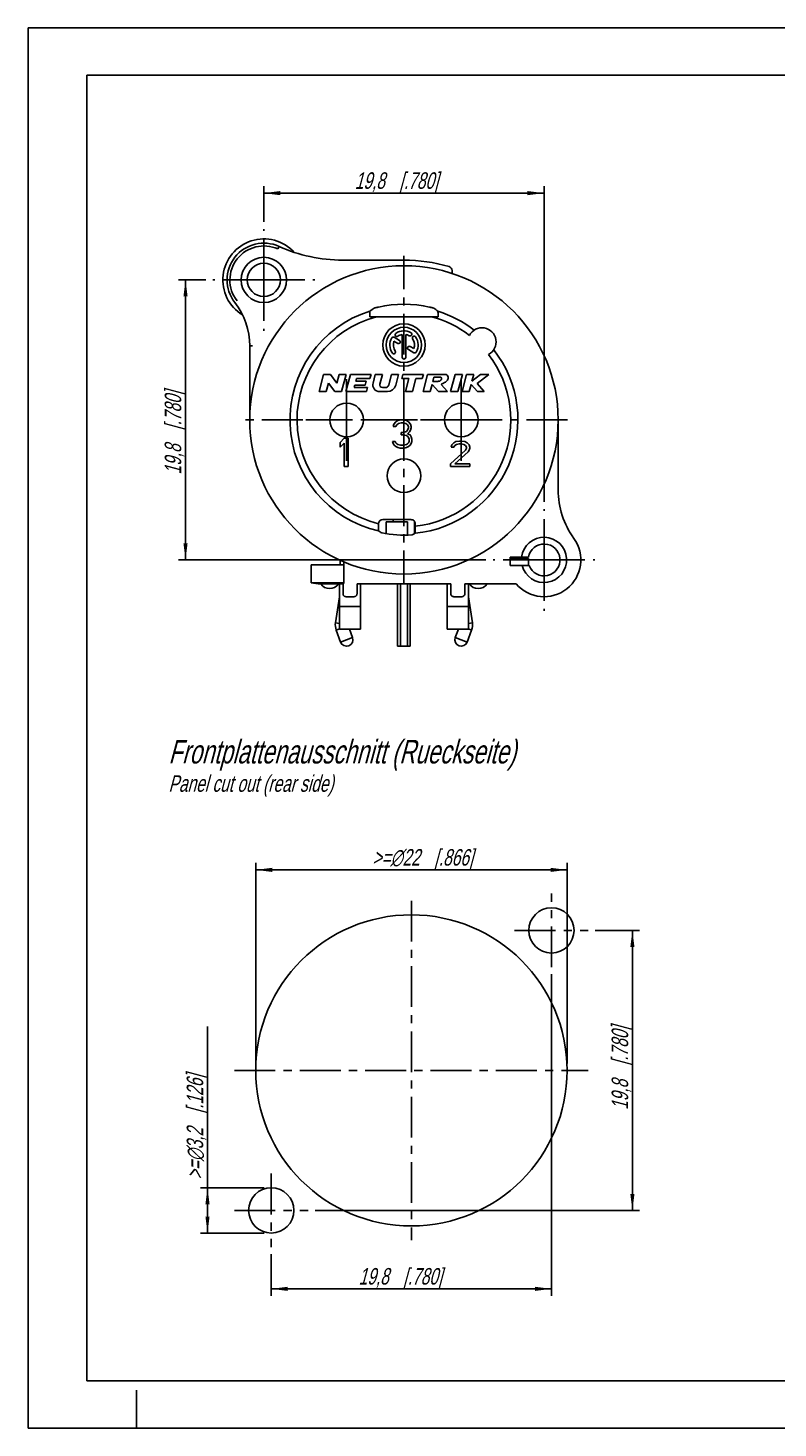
# Model space of a CAD drawing. Header units: millimetres. Extents: x 0 to 420, y 0 to 297.
# Drawn here: x 0 to 159, y 0 to 297 of the extents above; entities that cross this region are included whole.
import ezdxf

# ---------------------------------------------------------------- set-up
doc = ezdxf.new("R2010")
doc.units = ezdxf.units.MM
doc.header["$LTSCALE"] = 23.1
doc.linetypes.add('CENTER', pattern=[0.6, 0.375, -0.075, 0.075, -0.075])
doc.layers.get('0').update_dxf_attribs({"linetype": 'CONTINUOUS'})
for name, color, linetype in [('AUSFORMSCHRAEGEN', 7, 'CONTINUOUS'), ('BEZUGSACHSEN', 7, 'CONTINUOUS'), ('BOHRUNGEN', 7, 'CONTINUOUS'), ('DEFAULT_1', 7, 'CENTER'), ('RUNDUNGEN', 7, 'CONTINUOUS'), ('ZEICHNUNGSBEMASSUNGEN', 7, 'CONTINUOUS')]:
    doc.layers.add(name, color=color, linetype=linetype)
doc.styles.get("Standard").update_dxf_attribs({"font": 'txt', "width": 0.7})
doc.dimstyles.new('DIMSTYLE_1', dxfattribs={"dimtxt": 3.5, "dimasz": 3.5, "dimexe": 0.18, "dimexo": 0.0625, "dimgap": 0.09, "dimtad": 1, "dimdec": 4, "dimlfac": 0.333333, "dimdsep": 46, "dimtxsty": 'STANDARD', "dimblk": '_FILLED', "dimblk1": '_FILLED', "dimblk2": '_FILLED', "dimcen": 0.09, "dimclrt": 5, "dimadec": 0, "dimazin": 0, "dimtp": 0.2, "dimtm": 0.2, "dimtfac": 1, "dimtdec": 4, "dimtofl": 0, "dimtmove": 0, "dimatfit": 3, "dimldrblk": '_FILLED', "dimfxl": 1, "dimtolj": 1, "dimarcsym": 0})
doc.dimstyles.new('DIMSTYLE_3', dxfattribs={"dimtxt": 3.5, "dimasz": 3.5, "dimexe": 0.18, "dimexo": 0.0625, "dimgap": 0.09, "dimtad": 1, "dimdec": 4, "dimdsep": 46, "dimtxsty": 'STANDARD', "dimblk": '_FILLED', "dimblk1": '_FILLED', "dimblk2": '_FILLED', "dimcen": 0.09, "dimclrt": 5, "dimadec": 0, "dimazin": 0, "dimtp": 0.2, "dimtm": 0.2, "dimtfac": 1, "dimtdec": 4, "dimtofl": 0, "dimtmove": 0, "dimatfit": 3, "dimldrblk": '_FILLED', "dimfxl": 1, "dimtolj": 1, "dimarcsym": 0})
doc.dimstyles.new('DIMSTYLE_4', dxfattribs={"dimtxt": 3.5, "dimasz": 3.5, "dimexe": 0.18, "dimexo": 0.0625, "dimgap": 0.09, "dimtad": 1, "dimdec": 4, "dimdsep": 46, "dimtxsty": 'STANDARD', "dimblk": '_FILLED', "dimblk1": '_FILLED', "dimblk2": '_FILLED', "dimcen": 0.09, "dimclrt": 5, "dimadec": 0, "dimazin": 0, "dimtp": 0.1, "dimtm": 0.1, "dimtfac": 1, "dimtdec": 4, "dimtofl": 0, "dimtmove": 0, "dimatfit": 3, "dimldrblk": '_FILLED', "dimfxl": 1, "dimtolj": 1, "dimarcsym": 0})

# ---------------------------------------------------------------- blocks, each defined once
blk = doc.blocks.new('_FILLED')
at = {"color": 0, "linetype": 'BYBLOCK'}
blk.add_solid([(0, 0), (-1, 0.125), (-1, -0.125)], dxfattribs=at)
blk = doc.blocks.new('*D0')
at = {"layer": 'ZEICHNUNGSBEMASSUNGEN', "color": 2, "linetype": 'CONTINUOUS'}
for p, q in [((49.99, 255.86), (49.99, 263.47)), ((49.99, 261.97), (79.69, 261.97)), ((109.39, 261.97), (79.69, 261.97)), ((109.39, 196.46), (109.39, 263.47))]:
    blk.add_line(p, q, dxfattribs=at)
at = {"layer": 'ZEICHNUNGSBEMASSUNGEN', "color": 2, "linetype": 'CONTINUOUS', "xscale": 3.5, "yscale": 3.5, "zscale": 3.5, "rotation": 180}
blk.add_blockref('_FILLED', (49.99, 261.97), dxfattribs=at)
at = {"layer": 'ZEICHNUNGSBEMASSUNGEN', "color": 2, "linetype": 'CONTINUOUS', "xscale": 3.5, "yscale": 3.5, "zscale": 3.5}
blk.add_blockref('_FILLED', (109.39, 261.97), dxfattribs=at)
at = {"layer": 'ZEICHNUNGSBEMASSUNGEN', "color": 5, "linetype": 'CONTINUOUS', "insert": (78.11, 266.38), "char_height": 3.5, "width": 26.25, "attachment_point": 2, "line_spacing_factor": 0.9}
blk.add_mtext('\\Q15.0;19,8{\\Ftxt.shx;\\W1.000000;\\H3.500000; }[.780]', dxfattribs=at)
blk = doc.blocks.new('*D1')
at = {"layer": 'ZEICHNUNGSBEMASSUNGEN', "color": 2, "linetype": 'CONTINUOUS'}
for p, q in [((37.69, 243.56), (31.89, 243.56)), ((33.39, 243.56), (33.39, 213.86)), ((33.39, 184.16), (33.39, 213.86)), ((97.09, 184.16), (31.89, 184.16))]:
    blk.add_line(p, q, dxfattribs=at)
at = {"layer": 'ZEICHNUNGSBEMASSUNGEN', "color": 2, "linetype": 'CONTINUOUS', "xscale": 3.5, "yscale": 3.5, "zscale": 3.5}
for p, rotation in [((33.39, 243.56), 90), ((33.39, 184.16), 270)]:
    blk.add_blockref('_FILLED', p, dxfattribs=dict(at, rotation=rotation))
at = {"layer": 'ZEICHNUNGSBEMASSUNGEN', "color": 5, "linetype": 'CONTINUOUS', "insert": (28.98, 211.12), "char_height": 3.5, "width": 26.25, "attachment_point": 2, "rotation": 90, "line_spacing_factor": 0.9}
blk.add_mtext('\\Q15.0;19,8{\\Ftxt.shx;\\W1.000000;\\H3.500000; }[.780]', dxfattribs=at)
blk = doc.blocks.new('*D5')
at = {"layer": 'ZEICHNUNGSBEMASSUNGEN', "color": 2, "linetype": 'CONTINUOUS'}
for p, q in [((48.27, 77.36), (48.27, 119.9)), ((114.27, 77.36), (114.27, 119.9)), ((48.27, 118.4), (81.27, 118.4)), ((114.27, 118.4), (81.27, 118.4))]:
    blk.add_line(p, q, dxfattribs=at)
at = {"layer": 'ZEICHNUNGSBEMASSUNGEN', "color": 2, "linetype": 'CONTINUOUS', "xscale": 3.5, "yscale": 3.5, "zscale": 3.5, "rotation": 180}
blk.add_blockref('_FILLED', (48.27, 118.4), dxfattribs=at)
at = {"layer": 'ZEICHNUNGSBEMASSUNGEN', "color": 2, "linetype": 'CONTINUOUS', "xscale": 3.5, "yscale": 3.5, "zscale": 3.5}
blk.add_blockref('_FILLED', (114.27, 118.4), dxfattribs=at)
at = {"layer": 'ZEICHNUNGSBEMASSUNGEN', "color": 5, "linetype": 'CONTINUOUS', "insert": (83.68, 122.81), "char_height": 3.5, "width": 31.4167, "attachment_point": 2, "line_spacing_factor": 0.9}
blk.add_mtext('\\Q15.0;>=\\Fgdt;{\\Fgdt;n}\\Ftxt;22{\\Ftxt.shx;\\W1.000000;\\H3.500000; }[.866]', dxfattribs=at)
blk = doc.blocks.new('*D6')
at = {"layer": 'ZEICHNUNGSBEMASSUNGEN', "color": 2, "linetype": 'CONTINUOUS'}
for p, q in [((38.05, 46.16), (38.05, 85.16)), ((50.07, 50.96), (36.55, 50.96)), ((38.05, 50.96), (38.05, 46.16)), ((38.05, 41.36), (38.05, 46.16)), ((50.07, 41.36), (36.55, 41.36))]:
    blk.add_line(p, q, dxfattribs=at)
at = {"layer": 'ZEICHNUNGSBEMASSUNGEN', "color": 2, "linetype": 'CONTINUOUS', "xscale": 3.5, "yscale": 3.5, "zscale": 3.5}
for p, rotation in [((38.05, 50.96), 90), ((38.05, 41.36), 270)]:
    blk.add_blockref('_FILLED', p, dxfattribs=dict(at, rotation=rotation))
at = {"layer": 'ZEICHNUNGSBEMASSUNGEN', "color": 5, "linetype": 'CONTINUOUS', "insert": (33.64, 52.75), "char_height": 3.5, "width": 32.4167, "attachment_point": 1, "rotation": 90, "line_spacing_factor": 0.9}
blk.add_mtext('\\Q15.0;>=\\Fgdt;{\\Fgdt;n}\\Ftxt;3,2{\\Ftxt.shx;\\W1.000000;\\H3.500000; }[.126]', dxfattribs=at)
blk = doc.blocks.new('*D7')
at = {"layer": 'ZEICHNUNGSBEMASSUNGEN', "color": 2, "linetype": 'CONTINUOUS'}
for p, q in [((120.27, 105.56), (129.63, 105.56)), ((128.13, 105.56), (128.13, 75.86)), ((128.13, 46.16), (128.13, 75.86)), ((60.87, 46.16), (129.63, 46.16))]:
    blk.add_line(p, q, dxfattribs=at)
at = {"layer": 'ZEICHNUNGSBEMASSUNGEN', "color": 2, "linetype": 'CONTINUOUS', "xscale": 3.5, "yscale": 3.5, "zscale": 3.5}
for p, rotation in [((128.13, 105.56), 90), ((128.13, 46.16), 270)]:
    blk.add_blockref('_FILLED', p, dxfattribs=dict(at, rotation=rotation))
at = {"layer": 'ZEICHNUNGSBEMASSUNGEN', "color": 5, "linetype": 'CONTINUOUS', "insert": (123.73, 76.33), "char_height": 3.5, "width": 26.25, "attachment_point": 2, "rotation": 90, "line_spacing_factor": 0.9}
blk.add_mtext('\\Q15.0;19,8{\\Ftxt.shx;\\W1.000000;\\H3.500000; }[.780]', dxfattribs=at)
blk = doc.blocks.new('*D8')
at = {"layer": 'ZEICHNUNGSBEMASSUNGEN', "color": 2, "linetype": 'CONTINUOUS'}
for p, q in [((110.97, 96.26), (110.97, 28.02)), ((51.57, 36.86), (51.57, 28.02)), ((51.57, 29.52), (81.27, 29.52)), ((110.97, 29.52), (81.27, 29.52))]:
    blk.add_line(p, q, dxfattribs=at)
at = {"layer": 'ZEICHNUNGSBEMASSUNGEN', "color": 2, "linetype": 'CONTINUOUS', "xscale": 3.5, "yscale": 3.5, "zscale": 3.5, "rotation": 180}
blk.add_blockref('_FILLED', (51.57, 29.52), dxfattribs=at)
at = {"layer": 'ZEICHNUNGSBEMASSUNGEN', "color": 2, "linetype": 'CONTINUOUS', "xscale": 3.5, "yscale": 3.5, "zscale": 3.5}
blk.add_blockref('_FILLED', (110.97, 29.52), dxfattribs=at)
at = {"layer": 'ZEICHNUNGSBEMASSUNGEN', "color": 5, "linetype": 'CONTINUOUS', "insert": (78.93, 33.93), "char_height": 3.5, "width": 26.25, "attachment_point": 2, "line_spacing_factor": 0.9}
blk.add_mtext('\\Q15.0;19,8{\\Ftxt.shx;\\W1.000000;\\H3.500000; }[.780]', dxfattribs=at)

msp = doc.modelspace()

# ---------------------------------------------------------------- linework, layer by layer
at = {"color": 7, "linetype": 'CONTINUOUS'}
for p, q in [((0, 297), (0, 0)), ((0, 297), (420, 297)), ((12.5, 287), (12.5, 10)), ((410, 287), (12.5, 287)), ((79.31977, 231.9778), (79.31977, 227.13427)), ((80.06977, 227.13427), (80.06977, 231.9778)), ((77.58597, 230.54377), (78.37356, 230.08905)), ((78.74856, 230.73857), (77.60895, 231.39653)), ((80.64395, 228.77824), (81.78059, 228.12201)), ((81.80357, 228.97476), (81.01895, 229.42776)), ((62.66699, 223.48764), (61.69477, 219.85927)), ((64.11834, 223.48764), (62.66699, 223.48764)), ((65.47964, 221.68637), (64.11834, 223.48764)), ((65.96229, 223.48764), (65.47964, 221.68637)), ((67.46484, 223.48764), (65.96229, 223.48764)), ((66.49262, 219.85927), (67.46484, 223.48764)), ((68.36637, 223.48764), (67.39415, 219.85927)), ((72.72041, 223.48764), (68.36637, 223.48764)), ((72.48708, 222.61683), (72.72041, 223.48764)), ((73.62194, 223.48764), (73.13926, 221.68625)), ((75.12449, 223.48764), (73.62194, 223.48764)), ((74.58142, 221.46087), (75.12449, 223.48764)), ((77.05398, 223.48764), (76.45922, 221.26793)), ((78.55653, 223.48764), (77.05398, 223.48764)), ((77.94461, 221.20391), (78.55653, 223.48764)), ((79.45806, 223.48764), (79.22473, 222.61683)), ((83.81211, 223.48764), (79.45806, 223.48764)), ((83.57878, 222.61683), (83.81211, 223.48764)), ((84.71364, 223.48764), (83.74142, 219.85927)), ((88.34201, 223.48764), (84.71364, 223.48764)), ((85.8273, 222.03629), (86.06063, 222.9071)), ((86.06063, 222.9071), (87.51198, 222.9071)), ((90.57381, 223.48764), (89.60159, 219.85927)), ((92.07636, 223.48764), (90.57381, 223.48764)), ((91.10414, 219.85927), (92.07636, 223.48764)), ((92.97788, 223.48764), (92.00566, 219.85927)), ((94.48043, 223.48764), (92.97788, 223.48764)), ((95.91625, 223.48764), (94.10479, 222.08575)), ((94.10479, 222.08575), (94.48043, 223.48764)), ((95.21967, 221.57214), (97.69477, 223.48764)), ((97.69477, 223.48764), (95.91625, 223.48764)), ((61.69477, 219.85927), (63.19732, 219.85927)), ((63.19732, 219.85927), (63.67997, 221.66054)), ((63.67997, 221.66054), (65.04127, 219.85927)), ((65.04127, 219.85927), (66.49262, 219.85927)), ((67.39415, 219.85927), (71.7482, 219.85927)), ((69.12992, 220.72967), (69.26608, 221.23785)), ((71.98142, 220.72967), (69.12992, 220.72967)), ((69.26608, 221.23785), (71.44311, 221.23785)), ((69.49942, 222.10866), (69.63558, 222.61683)), ((71.67644, 222.10866), (69.49942, 222.10866)), ((69.63558, 222.61683), (72.48708, 222.61683)), ((71.44311, 221.23785), (71.67644, 222.10866)), ((71.7482, 219.85927), (71.98142, 220.72967)), ((74.54116, 219.85927), (76.19224, 219.85927)), ((75.75827, 220.73008), (75.14218, 220.73008)), ((79.22473, 222.61683), (80.74864, 222.61683)), ((80.74864, 222.61683), (80.00976, 219.85927)), ((80.00976, 219.85927), (81.51231, 219.85927)), ((81.51231, 219.85927), (82.25119, 222.61683)), ((82.25119, 222.61683), (83.57878, 222.61683)), ((83.74142, 219.85927), (85.24397, 219.85927)), ((85.24397, 219.85927), (85.65717, 221.40135)), ((85.65717, 221.40135), (87.00695, 219.85927)), ((86.91581, 222.03629), (85.8273, 222.03629)), ((87.00695, 219.85927), (88.93575, 219.85927)), ((88.93575, 219.85927), (87.58596, 221.40135)), ((89.60159, 219.85927), (91.10414, 219.85927)), ((92.00566, 219.85927), (93.50821, 219.85927)), ((93.50821, 219.85927), (93.92141, 221.40135)), ((93.92141, 221.40135), (95.27445, 219.85927)), ((96.72255, 219.85927), (95.21967, 221.57214)), ((95.27445, 219.85927), (96.72255, 219.85927)), ((79.20727, 213.85927), (78.41977, 213.73161)), ((79.43227, 213.85927), (79.20727, 213.85927)), ((80.21977, 213.73161), (79.43227, 213.85927)), ((77.51977, 212.96565), (77.40727, 212.45501)), ((77.40727, 212.45501), (77.96977, 212.45501)), ((77.96977, 213.47629), (77.51977, 212.96565)), ((78.41977, 213.73161), (77.96977, 213.47629)), ((77.96977, 212.45501), (78.19477, 212.83799)), ((78.19477, 212.83799), (78.53227, 213.09331)), ((78.53227, 213.09331), (79.09477, 213.22097)), ((79.09477, 213.22097), (79.54477, 213.22097)), ((79.09477, 211.17842), (79.09477, 210.66778)), ((79.54477, 211.17842), (79.09477, 211.17842)), ((79.54477, 213.22097), (80.10727, 213.09331)), ((80.21977, 211.43374), (79.54477, 211.17842)), ((80.10727, 213.09331), (80.44477, 212.83799)), ((80.66977, 213.47629), (80.21977, 213.73161)), ((80.44477, 211.68905), (80.21977, 211.43374)), ((80.44477, 212.83799), (80.66977, 212.45501)), ((80.66977, 212.19969), (80.44477, 211.68905)), ((80.44477, 210.9231), (80.89477, 211.30608)), ((81.00727, 210.66778), (80.44477, 210.9231)), ((81.11977, 212.96565), (80.66977, 213.47629)), ((80.66977, 212.45501), (80.66977, 212.19969)), ((80.89477, 211.30608), (81.11977, 211.68905)), ((81.23227, 212.45501), (81.11977, 212.96565)), ((81.11977, 211.68905), (81.23227, 212.19969)), ((81.23227, 212.19969), (81.23227, 212.45501)), ((67.01977, 209.95927), (66.19477, 209.06565)), ((66.19477, 209.06565), (66.19477, 208.04437)), ((66.19477, 208.04437), (67.01977, 208.93799)), ((67.84477, 209.95927), (67.01977, 209.95927)), ((67.01977, 208.93799), (67.01977, 203.95927)), ((67.84477, 203.95927), (67.84477, 209.95927)), ((77.85727, 209.26352), (77.29477, 209.26352)), ((77.29477, 209.26352), (77.40727, 208.88054)), ((77.40727, 208.88054), (77.63227, 208.49757)), ((77.63227, 208.49757), (77.96977, 208.24225)), ((77.96977, 209.0082), (77.85727, 209.26352)), ((78.19477, 208.75288), (77.96977, 209.0082)), ((77.96977, 208.24225), (78.41977, 207.98693)), ((78.41977, 208.62523), (78.19477, 208.75288)), ((78.98227, 208.49757), (78.41977, 208.62523)), ((78.41977, 207.98693), (78.86977, 207.85927)), ((79.65727, 208.49757), (78.98227, 208.49757)), ((79.09477, 210.66778), (79.54477, 210.66778)), ((79.54477, 210.66778), (80.21977, 210.54012)), ((80.21977, 208.62523), (79.65727, 208.49757)), ((79.76977, 207.85927), (80.21977, 207.98693)), ((80.21977, 210.54012), (80.55727, 210.2848)), ((80.44477, 208.75288), (80.21977, 208.62523)), ((80.21977, 207.98693), (80.66977, 208.24225)), ((80.66977, 209.0082), (80.44477, 208.75288)), ((80.55727, 210.2848), (80.78227, 209.77416)), ((80.78227, 209.26352), (80.66977, 209.0082)), ((80.66977, 208.24225), (81.00727, 208.49757)), ((80.78227, 209.77416), (80.78227, 209.26352)), ((81.23227, 210.2848), (81.00727, 210.66778)), ((81.00727, 208.49757), (81.23227, 208.88054)), ((81.34477, 209.77416), (81.23227, 210.2848)), ((81.23227, 208.88054), (81.34477, 209.26352)), ((81.34477, 209.26352), (81.34477, 209.77416)), ((89.81977, 208.55501), (89.70727, 208.09544)), ((89.70727, 208.09544), (90.26977, 208.09544)), ((90.26977, 209.01459), (89.81977, 208.55501)), ((90.71977, 209.24437), (90.26977, 209.01459)), ((90.26977, 208.09544), (90.49477, 208.44012)), ((90.49477, 208.44012), (90.83227, 208.66991)), ((91.50727, 209.35927), (90.71977, 209.24437)), ((90.83227, 208.66991), (91.39477, 208.7848)), ((91.39477, 208.7848), (91.84477, 208.7848)), ((91.95727, 209.35927), (91.50727, 209.35927)), ((91.84477, 208.7848), (92.40727, 208.66991)), ((92.63227, 209.24437), (91.95727, 209.35927)), ((92.40727, 208.66991), (92.74477, 208.44012)), ((93.08227, 209.01459), (92.63227, 209.24437)), ((92.74477, 208.44012), (92.96977, 208.09544)), ((92.96977, 208.09544), (92.96977, 207.86565)), ((93.53227, 208.55501), (93.08227, 209.01459)), ((93.64477, 208.09544), (93.53227, 208.55501)), ((93.64477, 207.86565), (93.64477, 208.09544)), ((78.86977, 207.85927), (79.76977, 207.85927)), ((92.74477, 207.40608), (89.59477, 204.53374)), ((90.49477, 204.53374), (93.30727, 207.0614)), ((92.96977, 207.86565), (92.74477, 207.40608)), ((93.30727, 207.0614), (93.53227, 207.40608)), ((93.53227, 207.40608), (93.64477, 207.86565)), ((67.01977, 203.95927), (67.84477, 203.95927)), ((89.59477, 204.53374), (89.59477, 203.95927)), ((89.59477, 203.95927), (93.64477, 203.95927)), ((93.64477, 204.53374), (90.49477, 204.53374)), ((93.64477, 203.95927), (93.64477, 204.53374)), ((102.19477, 184.75927), (106.07353, 184.75927)), ((102.19477, 182.95927), (102.19477, 184.75927)), ((106.09477, 184.45927), (106.09477, 182.95927)), ((102.19477, 182.95927), (106.24031, 182.95927)), ((78.94477, 165.85927), (78.94477, 179.05927)), ((93.37477, 179.05927), (98.15896, 179.05927)), ((66.01477, 176.34971), (65.18018, 170.83022)), ((93.37477, 176.34971), (94.20937, 170.83022)), ((70.51477, 174.25927), (66.01477, 174.25927)), ((66.01477, 174.25927), (66.01477, 169.45927)), ((70.51477, 174.25927), (70.51477, 169.45927)), ((88.87477, 174.25927), (93.37477, 174.25927)), ((88.87477, 174.25927), (88.87477, 171.55927)), ((93.37477, 171.55927), (93.37477, 174.25927)), ((70.51477, 169.45927), (66.01477, 169.45927)), ((68.14906, 169.45927), (68.81027, 167.67939)), ((93.37477, 169.45927), (88.87477, 169.45927)), ((91.24048, 169.45927), (90.57927, 167.67939)), ((65.34194, 169.26232), (66.27927, 166.73915)), ((94.0476, 169.26232), (93.11027, 166.73915)), ((80.44477, 165.85927), (78.94477, 165.85927)), ((12.5, 10), (410, 10)), ((23, 0), (23, 8)), ((0, 0), (420, 0))]:
    msp.add_line(p, q, dxfattribs=at)
at = {"color": 3, "linetype": 'CONTINUOUS'}
for p, q in [((80.44477, 192.25927), (75.94477, 192.25927)), ((75.94477, 192.25889), (75.94477, 189.70852)), ((80.44477, 192.25889), (80.44477, 189.43086)), ((102.49477, 184.45927), (106.09477, 184.45927)), ((80.44477, 165.85927), (80.44477, 179.05927))]:
    msp.add_line(p, q, dxfattribs=at)
at = {"color": 9, "linetype": 'CONTINUOUS'}
for p, q in [((66.01477, 170.70402), (65.18018, 170.83022)), ((66.01477, 169.51227), (65.34194, 169.26232)), ((94.20937, 170.83022), (93.37477, 170.70402)), ((94.0476, 169.26232), (93.37477, 169.51227))]:
    msp.add_line(p, q, dxfattribs=at)
at = {"color": 7, "linetype": 'CONTINUOUS'}
for centre, radius in [((79.69477, 213.85927), 32.7), ((79.69477, 229.75927), 4.5), ((79.69477, 229.75927), 3.75), ((67.54477, 213.85927), 3.57), ((91.84477, 213.85927), 3.57), ((79.69477, 202.00927), 3.57), ((110.96767, 105.55941), 4.8), ((81.26767, 75.85941), 33), ((51.56767, 46.15941), 4.8)]:
    msp.add_circle(centre, radius, dxfattribs=at)
for centre, radius, start, end in [((49.99477, 243.55927), 8.7, 42.2405904, 238.7990817), ((78.18913, 231.90954), 0.375, 125, 305), ((79.69477, 229.75927), 3, 60, 125), ((79.69477, 229.75927), 2.25, 99.5940682, 125), ((79.69477, 229.75927), 2.25, 60, 80.4059318), ((81.00727, 232.03258), 0.375, 240, 60), ((79.69477, 229.75927), 3, 150, 215), ((77.42145, 231.07177), 0.375, 60, 150), ((79.69477, 229.75927), 2.25, 159.5940682, 215), ((78.56106, 230.41381), 0.375, 240, 60), ((80.83145, 229.103), 0.375, 60, 240), ((81.84504, 231.26491), 0.375, 35, 215), ((79.69477, 229.75927), 2.25, 339.5940682, 35), ((79.69477, 229.75927), 3, 330, 35), ((77.5445, 228.25363), 0.375, 215, 35), ((79.69477, 227.13427), 0.375, 180, 360), ((81.96809, 228.44677), 0.375, 240, 330), ((74.54116, 221.31062), 1.45135, 165, 270), ((75.14218, 221.31062), 0.58054, 165, 270), ((75.75827, 221.45575), 0.72567, 270, 345), ((76.19224, 221.67345), 1.81419, 270, 345), ((109.39477, 184.15927), 4.8, 194.4775122, 172.8192442), ((109.39477, 184.15927), 3.375, 200.8274969, 169.7596517), ((95.44477, 180.31146), 2.25, 213.8160321, 326.1839679), ((68.29477, 170.35927), 3.15, 171.4015156, 200.3794893), ((91.09477, 170.35927), 3.15, 339.6205107, 8.5984844)]:
    msp.add_arc(centre, radius, start, end, dxfattribs=at)
at = {"color": 3, "linetype": 'CONTINUOUS'}
msp.add_arc((102.49477, 185.05927), 0.6, 240, 270, dxfattribs=at)
at = {"color": 7, "linetype": 'CONTINUOUS'}
for points, knots in [([(87.51198, 222.9071), (87.5147, 222.90596), (87.5783, 222.87656), (87.67826, 222.67418), (87.5943, 222.41543), (87.42469, 222.1365), (87.15616, 222.06454), (86.97117, 222.0436), (86.91581, 222.03629)], [0, 0, 0, 0, 0.006835369, 0.162621878, 0.422602676, 0.59336498, 0.867469374, 1, 1, 1, 1]), ([(87.58596, 221.40135), (87.78729, 221.5277), (88.31785, 221.75839), (88.90251, 222.15271), (89.11453, 222.70502), (89.06481, 223.18791), (88.70344, 223.46896), (88.43847, 223.50043), (88.34201, 223.48764)], [0, 0, 0, 0, 0.239070383, 0.503574092, 0.618625679, 0.767268998, 0.912799024, 1, 1, 1, 1])]:
    msp.add_open_spline(points, degree=3, knots=knots, dxfattribs=at)
at = {"layer": 'AUSFORMSCHRAEGEN', "color": 7, "linetype": 'CONTINUOUS'}
for p, q in [((66.97134, 183.09803), (60.04477, 183.09803)), ((60.04477, 179.26583), (60.04477, 183.09803)), ((66.97134, 179.26583), (66.97134, 183.73612)), ((60.04477, 179.26583), (61.54477, 179.05926)), ((66.97134, 179.26583), (60.04477, 179.26583)), ((66.77952, 179.07402), (66.97134, 179.26583)), ((70.51477, 179.05927), (88.87477, 179.05927)), ((98.15896, 179.05927), (103.49308, 179.05927))]:
    msp.add_line(p, q, dxfattribs=at)
msp.add_arc((79.69477, 213.85927), 24.44216, 258.8794176, 274.0217838, dxfattribs=at)
for centre, start_param, end_param in [((68.26477, 179.05927), 2.29176328, 3.141592654), ((68.26477, 179.05927), 0, 0.849829373), ((91.12477, 179.05927), 8.574948587, 9.424777961), ((91.12477, 179.05927), 6.283185307, 7.13301468)]:
    msp.add_ellipse(centre, major_axis=(2.25, 0), ratio=0.008726868, start_param=start_param, end_param=end_param, dxfattribs=at)
at = {"layer": 'BEZUGSACHSEN', "color": 7, "linetype": 'CONTINUOUS'}
for p, q in [((77.44477, 192.71227), (77.44477, 192.25927)), ((81.94477, 192.3016), (81.94477, 189.75089)), ((66.19477, 184.09527), (66.19477, 183.09803)), ((61.54477, 179.05926), (66.01477, 179.05927)), ((66.01477, 179.05927), (66.01477, 174.25927)), ((70.51477, 179.05927), (70.51477, 174.25927)), ((78.34477, 179.05927), (78.34477, 165.85927)), ((81.04477, 179.05927), (81.04477, 165.85927)), ((88.87477, 179.05927), (88.87477, 174.25927)), ((93.37477, 179.05927), (93.37477, 174.25927)), ((78.34477, 165.85927), (78.96502, 165.85927)), ((80.44477, 165.85927), (81.04477, 165.85927))]:
    msp.add_line(p, q, dxfattribs=at)
at = {"layer": 'BEZUGSACHSEN', "color": 9, "linetype": 'CONTINUOUS'}
for p, q in [((68.81027, 167.67939), (66.27927, 166.73915)), ((93.11027, 166.73915), (90.57927, 167.67939))]:
    msp.add_line(p, q, dxfattribs=at)
at = {"layer": 'BEZUGSACHSEN', "color": 7, "linetype": 'CONTINUOUS'}
for centre, radius, start, end in [((63.94477, 180.31146), 2.25, 213.8161541, 326.1838332), ((67.54477, 167.20927), 1.35, 200.3794893, 20.3794893), ((91.84477, 167.20927), 1.35, 159.6205107, 339.6205107)]:
    msp.add_arc(centre, radius, start, end, dxfattribs=at)
at = {"layer": 'BOHRUNGEN', "color": 7, "linetype": 'CONTINUOUS'}
for radius in [4.8, 3.525]:
    msp.add_circle((49.99477, 243.55927), radius, dxfattribs=at)
at = {"layer": 'DEFAULT_1', "color": 7, "linetype": 'CENTER'}
for p, q in [((49.99477, 243.55927), (49.99477, 254.35927)), ((79.69477, 213.85927), (79.69477, 248.6747)), ((49.99477, 243.55927), (39.19477, 243.55927)), ((49.99477, 243.55927), (49.99477, 232.75927)), ((49.99477, 243.55927), (60.79477, 243.55927)), ((67.54477, 213.85927), (67.54477, 223.15927)), ((91.84477, 213.85927), (91.84477, 223.15927)), ((58.24477, 213.85927), (44.87933, 213.85927)), ((67.54477, 213.85927), (58.24477, 213.85927)), ((67.54477, 213.85927), (67.54477, 204.55927)), ((79.20727, 213.85927), (67.54477, 213.85927)), ((79.69477, 213.85927), (79.43227, 213.85927)), ((79.69477, 213.85927), (79.69477, 179.04383)), ((79.69477, 213.85927), (82.54477, 213.85927)), ((91.84477, 213.85927), (82.54477, 213.85927)), ((91.84477, 213.85927), (114.51021, 213.85927)), ((91.84477, 213.85927), (91.84477, 204.55927)), ((109.39477, 184.15927), (109.39477, 194.95927)), ((109.39477, 184.15927), (98.59477, 184.15927)), ((109.39477, 184.15927), (120.19477, 184.15927)), ((109.39477, 184.15927), (109.39477, 173.35927))]:
    msp.add_line(p, q, dxfattribs=at)
at = {"layer": 'DEFAULT_1', "color": 2, "linetype": 'CENTER'}
for p, q in [((110.96767, 97.75941), (110.96767, 113.35941)), ((81.26767, 111.85941), (81.26767, 39.85941)), ((103.16767, 105.55941), (118.76767, 105.55941)), ((43.76767, 75.85941), (118.76767, 75.85941)), ((51.56767, 53.95941), (51.56767, 38.35941)), ((43.76767, 46.15941), (59.36767, 46.15941))]:
    msp.add_line(p, q, dxfattribs=at)
at = {"layer": 'RUNDUNGEN', "color": 9, "linetype": 'CONTINUOUS'}
for p, q in [((52.96233, 250.11927), (53.20962, 250.66593)), ((79.69477, 247.15927), (79.69477, 247.75927)), ((47.59477, 229.56498), (46.99477, 229.56498))]:
    msp.add_line(p, q, dxfattribs=at)
at = {"layer": 'RUNDUNGEN', "color": 7, "linetype": 'CONTINUOUS'}
for p, q in [((79.69477, 247.75927), (66.68728, 247.75927)), ((89.89477, 244.92774), (89.89477, 245.52173)), ((72.45741, 235.75927), (86.93213, 235.75927)), ((46.99477, 229.56498), (46.99477, 213.85927)), ((112.39477, 199.00245), (112.39477, 213.85927)), ((81.19218, 192.71227), (75.19736, 192.71227)), ((82.09249, 191.31975), (82.09249, 191.81227)), ((66.77952, 179.07402), (66.77952, 176.95927)), ((69.75002, 179.07402), (69.75002, 176.95927)), ((89.63952, 179.07402), (89.63952, 176.95927)), ((92.61002, 179.07402), (92.61002, 176.95927)), ((67.38286, 176.35927), (69.14668, 176.35927)), ((92.00668, 176.35927), (90.24286, 176.35927)), ((66.01477, 170.10457), (66.01477, 171.46728)), ((70.51477, 171.46728), (70.51477, 170.10457)), ((88.87477, 169.45927), (88.87477, 171.55927)), ((93.37477, 169.45927), (93.37477, 171.55927))]:
    msp.add_line(p, q, dxfattribs=at)
for centre, radius, start, end in [((49.99477, 243.55927), 7.8, 65.6593533, 217.8636464), ((66.68728, 280.45927), 32.7, 245.6593533, 270), ((79.69477, 213.85927), 33.9, 73.631206, 90), ((88.9948, 245.52173), 0.89997, 0, 73.631206), ((31.99477, 229.56498), 15, 0, 37.8636464), ((79.69477, 213.85927), 24.55131, 77.2383985, 102.7616015), ((96.24107, 230.40557), 3, 297.2594708, 152.7405292), ((129.94477, 199.00245), 17.55, 180, 215.8404263), ((75.18355, 191.81274), 0.8865, 177.9469573, 180.0306138), ((75.19722, 191.81206), 0.9002, 89.9915339, 177.9347779), ((109.39477, 184.15927), 7.8, 220.6291912, 35.8404263), ((92.00612, 176.96763), 0.60836, 270.0528422, 288.9976216), ((92.00775, 176.96267), 0.60314, 289.0049987, 334.6139747), ((92.01441, 176.95946), 0.59561, 334.6550694, 359.9818328)]:
    msp.add_arc(centre, radius, start, end, dxfattribs=at)
at = {"layer": 'RUNDUNGEN', "color": 9, "linetype": 'CONTINUOUS'}
for centre, radius, start, end in [((49.99477, 243.55927), 7.19999, 65.6593533, 217.8636464), ((79.69477, 213.85927), 24.1666, 107.333242, 257.18831), ((79.69477, 213.85927), 22.6667, 104.9447012, 256.2250422), ((79.69477, 213.85927), 22.6667, 52.2419091, 75.0552988), ((79.69477, 213.85927), 24.1666, 51.99253, 72.666758), ((79.69477, 213.85927), 24.1666, 275.6015138, 38.00747), ((79.69477, 213.85927), 22.6667, 276.0722058, 37.7580909)]:
    msp.add_arc(centre, radius, start, end, dxfattribs=at)
at = {"layer": 'RUNDUNGEN', "color": 7, "linetype": 'CONTINUOUS'}
for centre, major_axis, ratio, start_param, end_param in [((93.9455, 213.85927), (33.33639, 0), 0.904023504, 2.235916732, 2.269807055), ((65.44404, 213.85927), (33.33639, 0), 0.904023504, 0.871785599, 0.905675922), ((93.53384, 213.85927), (32.3734, 0), 0.904023504, -2.205596077, -2.181085509), ((81.19218, 191.81227), (0.90031, 0), 0.999657325, 0, 1.570796327), ((66.52651, 213.85927), (30.80419, 0), 0.904023504, -1.066566478, -1.042503738)]:
    msp.add_ellipse(centre, major_axis=major_axis, ratio=ratio, start_param=start_param, end_param=end_param, dxfattribs=at)
for points, knots in [([(73.37182, 237.57224), (73.38577, 237.58214), (73.44951, 237.59186), (73.57065, 237.63401), (73.76418, 237.68108), (74.00394, 237.74253), (74.17931, 237.78322), (74.27151, 237.8041)], [0, 0, 0, 0, 0.055221227, 0.199707112, 0.419243028, 0.694816613, 1, 1, 1, 1]), ([(85.11803, 237.8041), (85.21023, 237.78322), (85.3856, 237.74253), (85.62536, 237.68108), (85.81889, 237.63401), (85.94003, 237.59186), (86.00377, 237.58214), (86.01772, 237.57224)], [0, 0, 0, 0, 0.305183387, 0.580756972, 0.800292888, 0.944778773, 1, 1, 1, 1]), ([(72.49484, 236.92842), (72.47951, 236.91677), (72.49349, 236.82865), (72.46663, 236.68735), (72.46939, 236.43481), (72.45952, 236.1202), (72.45827, 235.88519), (72.45741, 235.75927)], [0, 0, 0, 0, 0.049346907, 0.185542001, 0.39979215, 0.677241264, 1, 1, 1, 1]), ([(86.93213, 235.75927), (86.93127, 235.88519), (86.93002, 236.1202), (86.92015, 236.43481), (86.92291, 236.68735), (86.89605, 236.82865), (86.91003, 236.91677), (86.8947, 236.92842)], [0, 0, 0, 0, 0.322758736, 0.600207851, 0.814457999, 0.950653093, 1, 1, 1, 1]), ([(74.29706, 191.81227), (74.29714, 191.65605), (74.29687, 191.35773), (74.308, 190.95439), (74.30046, 190.61877), (74.33878, 190.43238), (74.31406, 190.30885), (74.33589, 190.29431)], [0, 0, 0, 0, 0.308470827, 0.586729408, 0.80558783, 0.948213107, 1, 1, 1, 1]), ([(82.05365, 189.80806), (82.0769, 189.82033), (82.0494, 189.94976), (82.09038, 190.13203), (82.08155, 190.4704), (82.09299, 190.87023), (82.09249, 191.16598), (82.09249, 191.31975)], [0, 0, 0, 0, 0.052110019, 0.19623759, 0.416401987, 0.695105541, 1, 1, 1, 1]), ([(67.38286, 176.35927), (67.3161, 176.35927), (67.1825, 176.38163), (67.00763, 176.47639), (66.87591, 176.61676), (66.79692, 176.78277), (66.77952, 176.90164), (66.77952, 176.95927)], [0, 0, 0, 0, 0.212805883, 0.422593872, 0.6232685, 0.81627922, 1, 1, 1, 1]), ([(69.75002, 176.95927), (69.75002, 176.90163), (69.73261, 176.78275), (69.65362, 176.61674), (69.52188, 176.47637), (69.34702, 176.38162), (69.21343, 176.35927), (69.14668, 176.35927)], [0, 0, 0, 0, 0.183733175, 0.376763061, 0.577454972, 0.78721778, 1, 1, 1, 1]), ([(90.24286, 176.35927), (90.1761, 176.35927), (90.0425, 176.38163), (89.86763, 176.47639), (89.73591, 176.61676), (89.65692, 176.78277), (89.63952, 176.90164), (89.63952, 176.95927)], [0, 0, 0, 0, 0.212805883, 0.422593872, 0.6232685, 0.81627922, 1, 1, 1, 1])]:
    msp.add_open_spline(points, degree=3, knots=knots, dxfattribs=at)

# ---------------------------------------------------------------- texts
at = {"color": 5, "linetype": 'CONTINUOUS', "insert": (29.77086, 145.96961), "char_height": 5, "width": 114.5238095, "attachment_point": 1, "line_spacing_factor": 0.9}
msp.add_mtext('\\Q15.0;Frontplattenausschnitt (Rueckseite)\\P\\H3.5;Panel cut out (rear side)', dxfattribs=at)

# ---------------------------------------------------------------- dimensions: what is measured, and where the dimension line sits
at = {"layer": 'ZEICHNUNGSBEMASSUNGEN', "color": 2, "linetype": 'CONTINUOUS'}
for base, p1, p2, dimstyle, picture, middle in [((109.39477, 261.96995), (49.99477, 255.85927), (109.39477, 196.45927), 'DIMSTYLE_1', '*D0', (75.3618, 264.62582)), ((110.96767, 29.52206), (51.56767, 36.85941), (110.96767, 96.25941), 'DIMSTYLE_3', '*D8', (76.17831, 32.17792))]:
    dim = msp.add_linear_dim(base=base, p1=p1, p2=p2, dimstyle=dimstyle, dxfattribs=at)
    dim.commit()
    dim.dimension.update_dxf_attribs({"geometry": picture, "text_midpoint": middle, "dimtype": 160})
for base, p1, p2, dimstyle, picture, middle in [((33.38588, 184.15927), (37.69477, 243.55927), (97.09477, 184.15927), 'DIMSTYLE_1', '*D1', (32.04623, 208.65668)), ((128.13127, 46.15941), (120.26767, 105.55941), (60.86767, 46.15941), 'DIMSTYLE_3', '*D7', (126.79162, 73.87445))]:
    dim = msp.add_linear_dim(base=base, p1=p1, p2=p2, angle=270, dimstyle=dimstyle, dxfattribs=at)
    dim.commit()
    dim.dimension.update_dxf_attribs({"geometry": picture, "text_midpoint": middle, "dimtype": 160})
for base, p1, p2, angle, dimstyle, picture, middle in [((48.26767, 118.40378), (114.26767, 77.35941), (48.26767, 77.35941), 180, 'DIMSTYLE_3', '*D5', (82.17998, 121.05965)), ((38.04902, 41.35941), (50.06767, 50.95941), (50.06767, 41.35941), 270, 'DIMSTYLE_4', '*D6', (35.39315, 68.95523))]:
    dim = msp.add_linear_dim(base=base, p1=p1, p2=p2, angle=angle, text='>=%%c<>', dimstyle=dimstyle, dxfattribs=at)
    dim.commit()
    dim.dimension.update_dxf_attribs({"geometry": picture, "text_midpoint": middle, "dimtype": 160})

doc.saveas('drawing.dxf')
